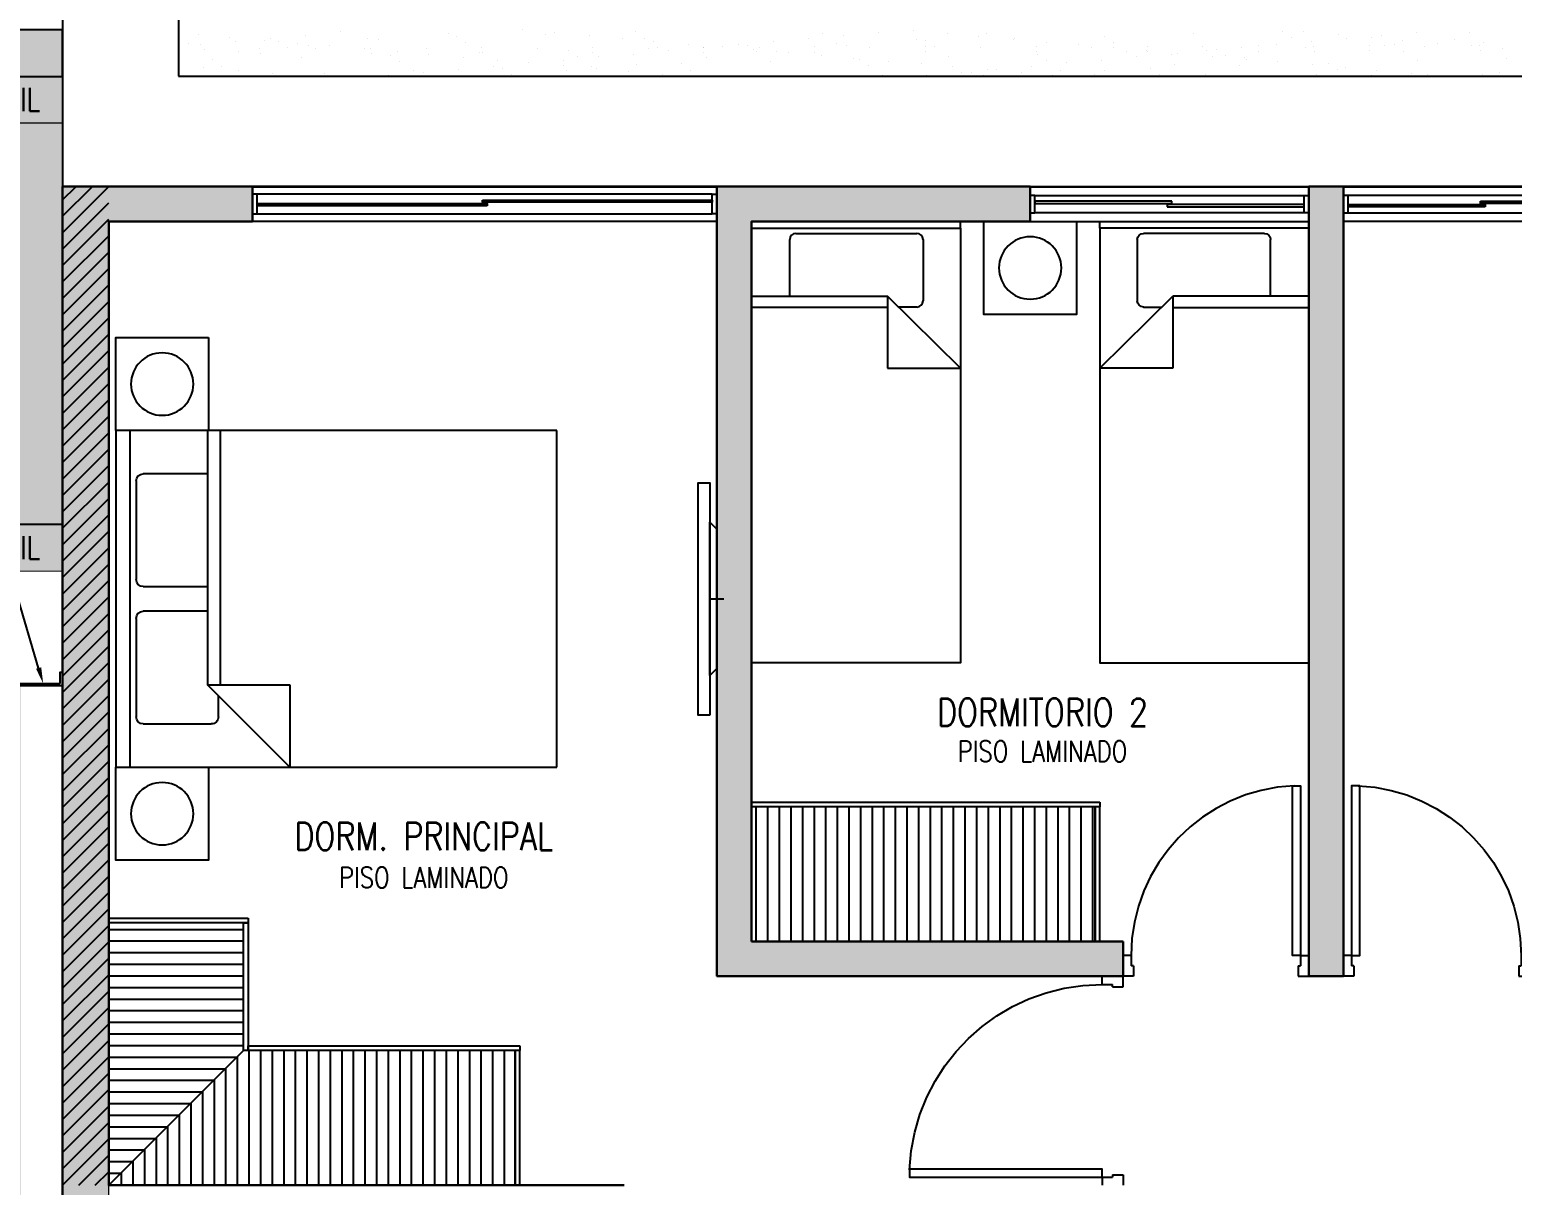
# Model space of a CAD drawing. Header units: millimetres. Extents: x 98 to 155, y -181 to 127.
# Drawn here: x 128.53 to 134.92, y 118.34 to 123.31 of the extents above; entities that cross this region are included whole.
import ezdxf
from ezdxf import colors
from ezdxf.entities.mleader import LeaderData, LeaderLine
from ezdxf.enums import TextEntityAlignment as Align
from ezdxf.math import Vec2, Vec3
from ezdxf.xclip import XClip

# ---------------------------------------------------------------- set-up
doc = ezdxf.new("R2010")
doc.units = ezdxf.units.MM
doc.header["$LTSCALE"] = 15
doc.header["$XCLIPFRAME"] = 2
for name, pattern in [('ACAD_ISO07W100', [3, 0, -3]), ('HIDDEN2', [0.1875, 0.125, -0.0625]), ('X-REF_DP_Arquitectura$0$HIDDEN', [0.375, 0.25, -0.125])]:
    doc.linetypes.add(name, pattern=pattern)
doc.layers.get('0').update_dxf_attribs({"color": 250})
for name, color, linetype, lineweight in [('A-01', 250, 'Continuous', 0), ('A-MUROS', 252, 'Continuous', 30), ('A_20_Estructuras', 250, 'Continuous', 18)]:
    doc.layers.add(name, color=color, linetype=linetype, lineweight=lineweight)
for name, color, linetype in [('A-Adoquines', 250, 'Continuous'), ('A-MOBILIARIO', 250, 'Continuous'), ('A-MURO BAJO', 250, 'Continuous'), ('A-PROYECCIONES INT.', 250, 'HIDDEN2'), ('A-TEXTO-ACABADO PISO', 250, 'Continuous'), ('A_50_TextoAmbiente', 252, 'Continuous'), ('A_50_TextoIndicaciones', 250, 'Continuous'), ('A_50_Vigas', 250, 'X-REF_DP_Arquitectura$0$HIDDEN'), ('A_60_HatchEstructuras', 250, 'Continuous'), ('DLP_MOBILIARIO FIJO', 250, 'Continuous'), ('DLP_VERDE', 250, 'Continuous'), ('MURO CF 60', 250, 'Continuous')]:
    doc.layers.add(name, color=color, linetype=linetype)
doc.styles.add('R80', font='ARIALN.TTF', dxfattribs={"height": 2.03})
doc.styles.add('ROMANS', font='romans.shx', dxfattribs={"width": 0.8})
doc.styles.add('TXT_COTAS', font='romans.shx', dxfattribs={"width": 0.8})

# ---------------------------------------------------------------- blocks, each defined once
blk = doc.blocks.new('*U123')
at = {"true_color": 0x636466}
h = blk.add_hatch(dxfattribs=at)
h.set_pattern_fill('HEX', color=251, scale=0.005)
h.set_pattern_definition([(0, (2.429665, 0), (0, 0.0274963), [0.015875, -0.03175]), (120, (2.429665, 0), (-0.0238125, -0.01374815), [0.015875, -0.03175]), (60, (2.44554, 0), (-0.0238125, 0.01374815), [0.015875, -0.03175])])
h.paths.add_polyline_path([(0, 0.2), (0, 0), (3.6297, 0), (3.6297, 0.2)])
at = {"layer": 'A-01'}
blk.add_lwpolyline([(0, 0.2), (0, 0), (3.6297, 0), (3.6297, 0.2)], close=True, dxfattribs=at)
at = {"layer": 'A_50_TextoIndicaciones', "insert": (3.0297, 0.1), "char_height": 0.1, "width": 1.200005, "attachment_point": 5, "style": 'TXT_COTAS'}
blk.add_mtext('\\pxsm1,qc,t16;SEÑAL PODOTÁCTIL', dxfattribs=at)
blk = doc.blocks.new('*U124')
at = {"true_color": 0x636466}
h = blk.add_hatch(dxfattribs=at)
h.set_pattern_fill('HEX', color=251, scale=0.005)
h.set_pattern_definition([(0, (2.42947, 0), (0, 0.0274963), [0.015875, -0.03175]), (120, (2.42947, 0), (-0.0238125, -0.01374815), [0.015875, -0.03175]), (60, (2.445345, 0), (-0.0238125, 0.01374815), [0.015875, -0.03175])])
h.paths.add_polyline_path([(0, 0.2), (0, 0), (3.6295, 0), (3.6295, 0.2)])
at = {"layer": 'A-01'}
blk.add_lwpolyline([(0, 0.2), (0, 0), (3.6295, 0), (3.6295, 0.2)], close=True, dxfattribs=at)
at = {"layer": 'A_50_TextoIndicaciones', "insert": (3.0295, 0.1), "char_height": 0.1, "width": 1.200005, "attachment_point": 5, "style": 'TXT_COTAS'}
blk.add_mtext('\\pxsm1,qc,t16;SEÑAL PODOTÁCTIL', dxfattribs=at)
blk = doc.blocks.new('A$C9f73720c')
at = {"layer": 'A-Adoquines'}
h = blk.add_hatch(color=256, dxfattribs=at)
h.dxf.hatch_style = 1
h.paths.add_polyline_path([(32.5829, 108.7131), (30.8959, 109.0943), (30.8021, 108.6747), (32.4898, 108.297)])
h.paths.add_polyline_path([(33.2822, 111.839), (31.5944, 112.2168), (31.471, 111.665), (33.1567, 111.2783)])
h.paths.add_polyline_path([(33.673, 111.7505), (33.4773, 111.7962), (32.685, 108.2532), (32.8807, 108.2094)])
at = {"layer": 'A-Adoquines', "elevation": 0}
for points in [[(31.5944, 112.2168), (33.4779, 111.7951), (32.685, 108.2534), (30.8021, 108.6747)], [(33.6733, 111.7504), (33.4776, 111.7962), (32.685, 108.2532), (32.8807, 108.2094)]]:
    blk.add_lwpolyline(points, close=True, dxfattribs=at)
at = {"layer": 'A-MURO BAJO'}
for p, q in [((35.0597, 107.7201, 0), (32.685, 108.2533, 0)), ((32.5764, 107.7653, 0), (28.9682, 91.6464, 0)), ((34.9501, 107.2322, 0), (32.5764, 107.7653, 0))]:
    blk.add_line(p, q, dxfattribs=at)
at = {"layer": 'DLP_VERDE', "linetype": 'Continuous'}
for p, q in [((32.5893, 107.6508, 0), (32.5893, 107.6508, 0)), ((32.7034, 107.6904, 0), (32.7034, 107.6904, 0)), ((32.6136, 107.6082, 0), (32.6136, 107.6082, 0)), ((32.6654, 107.631, 0), (32.6654, 107.631, 0)), ((32.6895, 107.6417, 0), (32.6895, 107.6417, 0)), ((32.7328, 107.6425, 0), (32.7328, 107.6425, 0)), ((32.5255, 107.5274, 0), (32.5255, 107.5274, 0)), ((32.5792, 107.5766, 0), (32.5792, 107.5766, 0)), ((32.5438, 107.5066, 0), (32.5438, 107.5066, 0)), ((32.6228, 107.4894, 0), (32.6228, 107.4894, 0)), ((32.6672, 107.4914, 0), (32.6672, 107.4914, 0)), ((32.6921, 107.5137, 0), (32.6921, 107.5137, 0)), ((32.5952, 107.4001, 0), (32.5952, 107.4001, 0)), ((32.6172, 107.3972, 0), (32.6172, 107.3972, 0)), ((32.5004, 107.3689, 0), (32.5004, 107.3689, 0)), ((32.6467, 107.3695, 0), (32.6467, 107.3695, 0)), ((32.6495, 107.3413, 0), (32.6495, 107.3413, 0)), ((32.5942, 107.2809, 0), (32.5942, 107.2809, 0)), ((32.6286, 107.3124, 0), (32.6286, 107.3124, 0)), ((32.4598, 107.24, 0), (32.4598, 107.24, 0)), ((32.5405, 107.2316, 0), (32.5405, 107.2316, 0)), ((32.6032, 107.2318, 0), (32.6032, 107.2318, 0)), ((32.4507, 107.1493, 0), (32.4507, 107.1493, 0)), ((32.5621, 107.1644, 0), (32.5621, 107.1644, 0)), ((32.5828, 107.1891, 0), (32.5828, 107.1891, 0)), ((32.6272, 107.191, 0), (32.6272, 107.191, 0)), ((32.5626, 107.1029, 0), (32.5626, 107.1029, 0)), ((32.6095, 107.0409, 0), (32.6095, 107.0409, 0)), ((32.5172, 106.9588, 0), (32.5172, 106.9588, 0)), ((32.383, 106.8817, 0), (32.383, 106.8817, 0)), ((32.4919, 106.9335, 0), (32.4919, 106.9335, 0)), ((32.5139, 106.9306, 0), (32.5139, 106.9306, 0)), ((32.5428, 106.8887, 0), (32.5428, 106.8887, 0)), ((32.5555, 106.9359, 0), (32.5555, 106.9359, 0)), ((32.4313, 106.8221, 0), (32.4313, 106.8221, 0)), ((32.4657, 106.8536, 0), (32.4657, 106.8536, 0)), ((32.4737, 106.821, 0), (32.4737, 106.821, 0)), ((32.3775, 106.7728, 0), (32.3775, 106.7728, 0)), ((32.3608, 106.7314, 0), (32.3608, 106.7314, 0)), ((32.4331, 106.6921, 0), (32.4331, 106.6921, 0)), ((32.4588, 106.6977, 0), (32.4588, 106.6977, 0)), ((32.343, 106.5813, 0), (32.343, 106.5813, 0)), ((32.4807, 106.5578, 0), (32.4807, 106.5578, 0)), ((32.5029, 106.5883, 0), (32.5029, 106.5883, 0)), ((32.3876, 106.548, 0), (32.3876, 106.548, 0)), ((32.4463, 106.5263, 0), (32.4463, 106.5263, 0)), ((32.3208, 106.431, 0), (32.3208, 106.431, 0)), ((32.3886, 106.4668, 0), (32.3886, 106.4668, 0)), ((32.3926, 106.477, 0), (32.3926, 106.477, 0)), ((32.4106, 106.4639, 0), (32.4106, 106.4639, 0)), ((32.2764, 106.4291, 0), (32.2764, 106.4291, 0)), ((32.3028, 106.3948, 0), (32.3028, 106.3948, 0)), ((32.3442, 106.4102, 0), (32.3442, 106.4102, 0)), ((32.2684, 106.3632, 0), (32.2684, 106.3632, 0)), ((32.2365, 106.2467, 0), (32.2365, 106.2467, 0)), ((32.303, 106.2809, 0), (32.303, 106.2809, 0)), ((32.3036, 106.2813, 0), (32.3036, 106.2813, 0)), ((32.447, 106.2731, 0), (32.447, 106.2731, 0)), ((32.3555, 106.231, 0), (32.3555, 106.231, 0)), ((32.4076, 106.1813, 0), (32.4076, 106.1813, 0)), ((32.2364, 106.1287, 0), (32.2364, 106.1287, 0)), ((32.2581, 106.1372, 0), (32.2581, 106.1372, 0)), ((32.2808, 106.1307, 0), (32.2808, 106.1307, 0)), ((32.4064, 106.1442, 0), (32.4064, 106.1442, 0)), ((32.2834, 106.0675, 0), (32.2834, 106.0675, 0)), ((32.3178, 106.099, 0), (32.3178, 106.099, 0)), ((32.2147, 105.9994, 0), (32.2147, 105.9994, 0)), ((32.2296, 106.0182, 0), (32.2296, 106.0182, 0)), ((32.2853, 106.0002, 0), (32.2853, 106.0002, 0)), ((32.3074, 105.9972, 0), (32.3074, 105.9972, 0)), ((32.3609, 106.0001, 0), (32.3609, 106.0001, 0)), ((32.263, 105.9806, 0), (32.263, 105.9806, 0)), ((32.174, 105.8705, 0), (32.174, 105.8705, 0)), ((32.3175, 105.8623, 0), (32.3175, 105.8623, 0)), ((32.1964, 105.8283, 0), (32.1964, 105.8283, 0)), ((32.2408, 105.8303, 0), (32.2408, 105.8303, 0)), ((32.3328, 105.8032, 0), (32.3328, 105.8032, 0)), ((32.1332, 105.7801, 0), (32.1332, 105.7801, 0)), ((32.2522, 105.7644, 0), (32.2522, 105.7644, 0)), ((32.2769, 105.7334, 0), (32.2769, 105.7334, 0)), ((32.2984, 105.7717, 0), (32.2984, 105.7717, 0)), ((32.1286, 105.7264, 0), (32.1286, 105.7264, 0)), ((32.223, 105.6802, 0), (32.223, 105.6802, 0)), ((32.2447, 105.7225, 0), (32.2447, 105.7225, 0)), ((32.1205, 105.6087, 0), (32.1205, 105.6087, 0)), ((32.1549, 105.6402, 0), (32.1549, 105.6402, 0)), ((32.2314, 105.5893, 0), (32.2314, 105.5893, 0)), ((32.1564, 105.528, 0), (32.1564, 105.528, 0)), ((32.182, 105.5335, 0), (32.182, 105.5335, 0)), ((32.2008, 105.5299, 0), (32.2008, 105.5299, 0)), ((32.2041, 105.5306, 0), (32.2041, 105.5306, 0)), ((32.188, 105.4515, 0), (32.188, 105.4515, 0)), ((32.1699, 105.3444, 0), (32.1699, 105.3444, 0)), ((32.183, 105.3798, 0), (32.183, 105.3798, 0)), ((32.0299, 105.3134, 0), (32.0299, 105.3134, 0)), ((32.1355, 105.3129, 0), (32.1355, 105.3129, 0)), ((32.1474, 105.3226, 0), (32.1474, 105.3226, 0)), ((32.1489, 105.2977, 0), (32.1489, 105.2977, 0)), ((32.0817, 105.2636, 0), (32.0817, 105.2636, 0)), ((32.1164, 105.2276, 0), (32.1164, 105.2276, 0)), ((32.1608, 105.2295, 0), (32.1608, 105.2295, 0)), ((32.1019, 105.1785, 0), (32.1019, 105.1785, 0)), ((31.9747, 105.0805, 0), (31.9747, 105.0805, 0)), ((32.0585, 105.0407, 0), (32.0585, 105.0407, 0)), ((32.0787, 105.0668, 0), (32.0787, 105.0668, 0)), ((32.1008, 105.0639, 0), (32.1008, 105.0639, 0)), ((32.143, 105.0794, 0), (32.143, 105.0794, 0)), ((32.0968, 104.9679, 0), (32.0968, 104.9679, 0)), ((32.1505, 105.0171, 0), (32.1505, 105.0171, 0)), ((32.0178, 104.9119, 0), (32.0178, 104.9119, 0)), ((32.0764, 104.9272, 0), (32.0764, 104.9272, 0)), ((32.1208, 104.9291, 0), (32.1208, 104.9291, 0)), ((31.9266, 104.8467, 0), (31.9266, 104.8467, 0)), ((31.9726, 104.8541, 0), (31.9726, 104.8541, 0)), ((32.007, 104.8856, 0), (32.007, 104.8856, 0)), ((31.9188, 104.8048, 0), (31.9188, 104.8048, 0)), ((32.0456, 104.8311, 0), (32.0456, 104.8311, 0)), ((32.103, 104.7791, 0), (32.103, 104.7791, 0)), ((31.9724, 104.7677, 0), (31.9724, 104.7677, 0)), ((31.8714, 104.6139, 0), (31.8714, 104.6139, 0)), ((31.8765, 104.6198, 0), (31.8765, 104.6198, 0)), ((31.9289, 104.6299, 0), (31.9289, 104.6299, 0)), ((31.9754, 104.6002, 0), (31.9754, 104.6002, 0)), ((31.9975, 104.5973, 0), (31.9975, 104.5973, 0)), ((32.022, 104.5898, 0), (32.022, 104.5898, 0)), ((32.0364, 104.6268, 0), (32.0364, 104.6268, 0)), ((32.0752, 104.6306, 0), (32.0752, 104.6306, 0)), ((31.9876, 104.5583, 0), (31.9876, 104.5583, 0)), ((31.8543, 104.4696, 0), (31.8543, 104.4696, 0)), ((31.8883, 104.5011, 0), (31.8883, 104.5011, 0)), ((31.9338, 104.5091, 0), (31.9338, 104.5091, 0)), ((32.0318, 104.4928, 0), (32.0318, 104.4928, 0)), ((31.844, 104.4268, 0), (31.844, 104.4268, 0)), ((31.8233, 104.3801, 0), (31.8233, 104.3801, 0)), ((31.8429, 104.3569, 0), (31.8429, 104.3569, 0)), ((31.9423, 104.3644, 0), (31.9423, 104.3644, 0)), ((31.9912, 104.364, 0), (31.9912, 104.364, 0)), ((31.9964, 104.3265, 0), (31.9964, 104.3265, 0)), ((31.8366, 104.3195, 0), (31.8366, 104.3195, 0)), ((31.7994, 104.2192, 0), (31.7994, 104.2192, 0)), ((31.9457, 104.2198, 0), (31.9457, 104.2198, 0)), ((31.9489, 104.2133, 0), (31.9489, 104.2133, 0)), ((31.7681, 104.1472, 0), (31.7681, 104.1472, 0)), ((31.8143, 104.1692, 0), (31.8143, 104.1692, 0)), ((31.8591, 104.131, 0), (31.8591, 104.131, 0)), ((31.8721, 104.1335, 0), (31.8721, 104.1335, 0)), ((31.8942, 104.1306, 0), (31.8942, 104.1306, 0)), ((31.7588, 104.0903, 0), (31.7588, 104.0903, 0)), ((31.8247, 104.0995, 0), (31.8247, 104.0995, 0)), ((31.9023, 104.0821, 0), (31.9023, 104.0821, 0)), ((31.7709, 104.0502, 0), (31.7709, 104.0502, 0)), ((31.7966, 104.0191, 0), (31.7966, 104.0191, 0)), ((31.8616, 103.9532, 0), (31.8616, 103.9532, 0)), ((31.72, 103.9134, 0), (31.72, 103.9134, 0)), ((31.839, 103.8978, 0), (31.839, 103.8978, 0)), ((31.7299, 103.8669, 0), (31.7299, 103.8669, 0)), ((31.7743, 103.8688, 0), (31.7743, 103.8688, 0)), ((31.8741, 103.8353, 0), (31.8741, 103.8353, 0)), ((31.7859, 103.7545, 0), (31.7859, 103.7545, 0)), ((31.8162, 103.809, 0), (31.8162, 103.809, 0)), ((31.8397, 103.8037, 0), (31.8397, 103.8037, 0)), ((31.7566, 103.7187, 0), (31.7566, 103.7187, 0)), ((31.6617, 103.6407, 0), (31.6617, 103.6407, 0)), ((31.6648, 103.6806, 0), (31.6648, 103.6806, 0)), ((31.6961, 103.6722, 0), (31.6961, 103.6722, 0)), ((31.7689, 103.6669, 0), (31.7689, 103.6669, 0)), ((31.7727, 103.6713, 0), (31.7727, 103.6713, 0)), ((31.7909, 103.664, 0), (31.7909, 103.664, 0)), ((31.6899, 103.5665, 0), (31.6899, 103.5665, 0)), ((31.7344, 103.5684, 0), (31.7344, 103.5684, 0)), ((31.7321, 103.5424, 0), (31.7321, 103.5424, 0)), ((31.6167, 103.4468, 0), (31.6167, 103.4468, 0)), ((31.7357, 103.4311, 0), (31.7357, 103.4311, 0)), ((31.801, 103.4587, 0), (31.801, 103.4587, 0)), ((31.6867, 103.3983, 0), (31.6867, 103.3983, 0)), ((31.7112, 103.3764, 0), (31.7112, 103.3764, 0)), ((31.7166, 103.4183, 0), (31.7166, 103.4183, 0)), ((31.6768, 103.3449, 0), (31.6768, 103.3449, 0)), ((31.623, 103.2957, 0), (31.623, 103.2957, 0)), ((31.6432, 103.2605, 0), (31.6432, 103.2605, 0)), ((31.65, 103.2661, 0), (31.65, 103.2661, 0)), ((31.6944, 103.268, 0), (31.6944, 103.268, 0)), ((31.5616, 103.2139, 0), (31.5616, 103.2139, 0)), ((31.6656, 103.2002, 0), (31.6656, 103.2002, 0)), ((31.6876, 103.1973, 0), (31.6876, 103.1973, 0)), ((31.6026, 103.1316, 0), (31.6026, 103.1316, 0)), ((31.6766, 103.118, 0), (31.6766, 103.118, 0)), ((31.6918, 103.0492, 0), (31.6918, 103.0492, 0)), ((31.7262, 103.0807, 0), (31.7262, 103.0807, 0)), ((31.5134, 102.9801, 0), (31.5134, 102.9801, 0)), ((31.5571, 102.9875, 0), (31.5571, 102.9875, 0)), ((31.638, 102.9999, 0), (31.638, 102.9999, 0)), ((31.7054, 102.9945, 0), (31.7054, 102.9945, 0)), ((31.5482, 102.9176, 0), (31.5482, 102.9176, 0)), ((31.61, 102.9657, 0), (31.61, 102.9657, 0)), ((31.6324, 102.9644, 0), (31.6324, 102.9644, 0)), ((31.6544, 102.9677, 0), (31.6544, 102.9677, 0)), ((31.5138, 102.8861, 0), (31.5138, 102.8861, 0)), ((31.5137, 102.8497, 0), (31.5137, 102.8497, 0)), ((31.6366, 102.8176, 0), (31.6366, 102.8176, 0)), ((31.66, 102.8504, 0), (31.66, 102.8504, 0)), ((31.4583, 102.7472, 0), (31.4583, 102.7472, 0)), ((31.5623, 102.7335, 0), (31.5623, 102.7335, 0)), ((31.5843, 102.7306, 0), (31.5843, 102.7306, 0)), ((31.4731, 102.7208, 0), (31.4731, 102.7208, 0)), ((31.57, 102.6654, 0), (31.57, 102.6654, 0)), ((31.6144, 102.6673, 0), (31.6144, 102.6673, 0)), ((31.6165, 102.7126, 0), (31.6165, 102.7126, 0)), ((31.5633, 102.6219, 0), (31.5633, 102.6219, 0)), ((31.4276, 102.5767, 0), (31.4276, 102.5767, 0)), ((31.4751, 102.5411, 0), (31.4751, 102.5411, 0)), ((31.5288, 102.5903, 0), (31.5288, 102.5903, 0)), ((31.5759, 102.5837, 0), (31.5759, 102.5837, 0)), ((31.4101, 102.5134, 0), (31.4101, 102.5134, 0)), ((31.5291, 102.4978, 0), (31.5291, 102.4978, 0)), ((31.5966, 102.5172, 0), (31.5966, 102.5172, 0)), ((31.3842, 102.4389, 0), (31.3842, 102.4389, 0)), ((31.5305, 102.4396, 0), (31.5305, 102.4396, 0)), ((31.3701, 102.358, 0), (31.3701, 102.358, 0)), ((31.53, 102.365, 0), (31.53, 102.365, 0)), ((31.355, 102.2806, 0), (31.355, 102.2806, 0)), ((31.487, 102.3018, 0), (31.487, 102.3018, 0)), ((31.5439, 102.2946, 0), (31.5439, 102.2946, 0)), ((31.459, 102.2669, 0), (31.459, 102.2669, 0)), ((31.481, 102.264, 0), (31.481, 102.264, 0)), ((31.4901, 102.2453, 0), (31.4901, 102.2453, 0)), ((31.3479, 102.2077, 0), (31.3479, 102.2077, 0)), ((31.4003, 102.163, 0), (31.4003, 102.163, 0)), ((31.4464, 102.1729, 0), (31.4464, 102.1729, 0))]:
    blk.add_line(p, q, dxfattribs=at)
at = {"rotation": 257.3904032895541}
for name, p in [('*U123', (31.3993, 112.2605, 0)), ('*U124', (33.2821, 111.8389, 0))]:
    blk.add_blockref(name, p, dxfattribs=at)
at = {"style": 'R80'}
for height, rotation, p in [(0.09, 0.00902, (39.554, 141.0046, 0)), (0.09, 0.00902, (45.7984, 139.3226, 0)), (0.09, 0.00902, (50.4634, 135.3578, 0)), (0.09, 0.00902, (41.9784, 129.0436, 0)), (0.09, 0.00902, (37.8409, 128.6089, 0)), (0.09, 0.00902, (35.483, 116.3582, 0)), (0.09, 0.00902, (63.0395, 116.3253, 0)), (0.09, 0.00902, (38.5607, 113.6321, 0)), (0.09, 0.00902, (45.1292, 84.3757, 0)), (0.09, 0.00902, (43.9111, 83.9335, 0)), (0.09, 0.00902, (43.1485, 83.401, 0)), (0.09, 0.00902, (28.0067, 80.1071, 0)), (0.09, 0.00902, (44.3753, 79.9046, 0)), (0.09, 0.00902, (55.151, 79.2173, 0)), (0.09, 0.00902, (38.2608, 76.0049)), (0.09, 0.00902, (39.0036, 75.5558)), (0.09, 0.00902, (27.5137, 75.2133, 0)), (0.09, 0.00902, (27.5137, 75.2133, 0)), (0.09, 0.00902, (39.8519, 75.1543)), (0.09, 0.00902, (25.3599, 70.2709, 0)), (0.09, 0.00902, (32.1646, 69.192, 0)), (0.09, 0.00902, (32.1646, 69.192, 0)), (0.09, 0.00902, (26.9947, 68.6392, 0)), (0.09, 0.00902, (59.8504, 67.3859, 0)), (0.09, 0.00902, (24.839, 65.5107, 0)), (0.09, 0.00902, (24.839, 65.5107, 0)), (0.09, 0.00902, (33.5008, 60.261, 0)), (0.09, 0.00902, (33.5008, 60.261, 0)), (0.09, 347.39076, (17.1069, 59.2726, 0)), (0.09, 0.00902, (26.4708, 59.2035, 0)), (0.09, 0.00902, (26.4708, 59.2035, 0)), (0.09, 0.00902, (23.1216, 58.7685, 0)), (0.09, 0.00902, (23.1216, 58.7685, 0)), (0.09, 0.00902, (27.6632, 55.3959, 0)), (0.09, 0.00902, (27.6632, 55.3959, 0)), (0.09, 0.00902, (22.2239, 54.9818, 0)), (0.09, 0.00902, (22.2239, 54.9818, 0)), (0.09, 0.00902, (65.7174, 53.5803, 0)), (0.09, 0.00902, (38.377, 51.7166, 0)), (0.09, 0.00902, (38.377, 51.7166, 0)), (0.09, 0.00902, (21.0294, 51.3767, 0)), (0.09, 0.00902, (21.0294, 51.3767, 0)), (0.09, 0.00902, (29.4091, 50.8876, 0)), (0.09, 0.00902, (29.4091, 50.8876, 0)), (0.09, 0.00902, (22.5184, 48.0808, 0)), (0.09, 0.00902, (22.5184, 48.0808, 0)), (0.09, 0.00902, (32.8305, 47.9478, 0)), (0.09, 0.00902, (38.6414, 47.9238, 0)), (0.09, 1.55763, (45.5013, 47.0033, 0)), (0.09, 1.55763, (45.5013, 47.0033, 0)), (0.09, 1.55763, (42.9613, 45.8781, 0)), (0.09, 0.00902, (31.2252, 43.4352, 0)), (0.09, 0.00902, (31.2252, 43.4352, 0)), (0.09, 0.00902, (24.8291, 43.3056, 0)), (0.09, 0.00902, (24.8291, 43.3056, 0)), (0.09, 0.00902, (28.8684, 42.6092, 0)), (0.09, 0.00902, (28.8684, 42.6092, 0)), (0.09, 0.00902, (46.0815, 42.4048, 0)), (0.09, 0.00902, (19.0307, 42.0559, 0)), (0.09, 0.00902, (19.0307, 42.0559, 0)), (0.09, 0.00902, (70.9067, 41.0329, 0)), (0.09, 0.00902, (22.7765, 38.7407, 0)), (0.09, 0.00902, (22.7765, 38.7407, 0)), (0.09, 0.00902, (17.8952, 37.4624, 0)), (0.09, 0.00902, (17.8952, 37.4624, 0)), (0.09, 0.00902, (25.8226, 33.2142, 0)), (0.09, 0.00902, (21.5027, 31.2754, 0)), (0.1403, 0.00902, (43.0178, 29.8778, 0)), (0.09, 0.00902, (24.3978, 29.2659, 0)), (0.09, 0.00902, (49.7565, 29.0287, 0)), (0.09, 0.00902, (16.51, 28.4123, 0)), (0.09, 0.00902, (16.51, 28.4123, 0)), (0.09, 0.00902, (40.7946, 24.893, 0)), (0.09, 0.00902, (18.1268, 23.6374, 0)), (0.09, 0.00902, (20.346, 20.3291, 0)), (0.09, 0.00902, (38.3365, 19.4632, 0)), (0.09, 0.00902, (18.2869, 15.9828, 0)), (0.09, 0.00902, (36.6694, 12.5977, 0)), (0.09, 337.79984, (24.7536, 11.2334, 0)), (0.09, 0.00902, (33.5928, 10.3508, 0)), (0.09, 337.79984, (21.6109, 10.1247, 0)), (0.09, 337.79984, (16.5605, 9.5998, 0)), (0.09, 337.79984, (29.9414, 8.9534, 0)), (0.09, 337.79984, (31.6402, 7.9561, 0)), (0.09, 337.79984, (26.736, 7.7966, 0)), (0.09, 337.79984, (32.0288, 7.0232, 0)), (0.09, 0.00902, (23.3239, 5.5763, 0)), (0.09, 0.00902, (16.5347, 5.5678, 0)), (0.09, 0.00902, (34.4718, 3.6379, 0))]:
    blk.add_attdef('N.P.T.+0.00', text='', height=height, rotation=rotation, dxfattribs=at).set_placement(p, align=Align.MIDDLE_CENTER)
for p in [(49.9263, 138.2431, 0), (56.6904, 136.252, 0), (60.5336, 135.5237, 0), (42.6322, 135.1839), (58.3591, 133.6514, 0), (46.2516, 126.9171), (67.6439, 125.1529), (62.2762, 107.4327), (41.3341, 103.0918, 0), (58.4477, 100.4887, -0.2526), (35.1548, 97.8545, 0), (58.3053, 94.9071, 0), (31.2618, 93.9445, 0), (38.1161, 91.318), (54.6279, 88.218, 0), (17.9393, 86.8861, 0), (34.7444, 85.6148, 0), (54.6869, 83.8861, 0), (35.5048, 81.4636, 0), (34.6534, 76.9929, 0), (59.6668, 73.2509), (40.4113, 65.8421, 0), (43.5611, 65.2125, 0), (64.4681, 61.3857), (43.9111, 51.4927, 0), (32.9744, 51.0828, 0), (48.0327, 50.0735, 0), (69.3242, 50.0814, 0), (52.9599, 39.4701, 0), (74.4159, 35.7467, 0)]:
    blk.add_attdef('N.P.T.+0.00', text='', height=0.2109, dxfattribs=at).set_placement(p, align=Align.MIDDLE_CENTER)
blk = doc.blocks.new('ESTRUC_P1')
at = {"layer": 'A_60_HatchEstructuras'}
h = blk.add_hatch(color=256, dxfattribs=at)
h.dxf.hatch_style = 1
h.paths.add_polyline_path([(25.5, -2.625), (25.35, -2.625), (25.35, -6.325), (25.5, -6.325)])
h.paths.add_polyline_path([(25.88, -0.625), (26.5, -0.625), (26.5, -0.475), (25.68, -0.475), (25.68, -6.325), (25.88, -6.325)])
h = blk.add_hatch(color=256, dxfattribs=at)
h.dxf.hatch_style = 1
h.paths.add_polyline_path([(28.65, -0.625), (29.85, -0.625), (29.85, -0.475), (28.5, -0.475), (28.5, -3.875), (30.25, -3.875), (30.25, -3.725), (28.65, -3.725)])
h.paths.add_polyline_path([(31.2, -0.475), (31.05, -0.475), (31.05, -3.875), (31.2, -3.875)])
h.paths.add_polyline_path([(33.75, -0.475), (32.4, -0.475), (32.4, -0.625), (33.6, -0.625), (33.6, -3.725), (32, -3.725), (32, -3.875), (33.75, -3.875)])
at = {"layer": 'A_20_Estructuras'}
for points in [[(25.88, -0.625), (26.5, -0.625), (26.5, -0.475), (25.68, -0.475), (25.68, -6.325), (25.88, -6.325)], [(28.65, -0.625), (29.85, -0.625), (29.85, -0.475), (28.5, -0.475), (28.5, -3.875), (30.25, -3.875), (30.25, -3.725), (28.65, -3.725)], [(31.2, -0.475), (31.05, -0.475), (31.05, -3.875), (31.2, -3.875)]]:
    blk.add_lwpolyline(points, close=True, dxfattribs=at)
at = {"layer": 'A_50_Vigas'}
for p, q in [((26.5, -0.475), (28.5, -0.475)), ((29.85, -0.475), (31.05, -0.475)), ((31.2, -0.475), (32.4, -0.475))]:
    blk.add_line(p, q, dxfattribs=at)
blk = doc.blocks.new('CAMA 2PLAZAS C_VELADOR')
for p, q in [((-1.8499, 0), (-0.3999, 0)), ((-1.8499, -0.06), (-1.8499, 0)), ((-0.3999, 0), (-0.3999, -0.06))]:
    blk.add_line(p, q)
at = {"linetype": 'Continuous'}
for p, q in [((-1.8499, -0.06), (-0.3999, -0.06)), ((-1.8499, -1.9), (-1.8499, -0.06)), ((-0.3999, -0.06), (-0.3999, -1.9)), ((-1.6633, -0.3958), (-1.6633, -0.1184)), ((-1.6327, -0.0878), (-1.2086, -0.0878)), ((-1.1779, -0.1184), (-1.1779, -0.3958)), ((-1.0719, -0.3958), (-1.0719, -0.1184)), ((-1.0413, -0.0878), (-0.6172, -0.0878)), ((-0.5866, -0.1184), (-0.5866, -0.4118)), ((-1.8499, -0.396), (-0.7546, -0.396)), ((-0.3999, -0.7507), (-0.7546, -0.396)), ((-0.7546, -0.396), (-0.7546, -0.7507)), ((-0.6172, -0.4424), (-0.7082, -0.4424)), ((-0.7546, -0.452), (-1.8499, -0.452)), ((-0.7546, -0.7507), (-0.3999, -0.7507)), ((-0.3999, -1.9), (-1.8499, -1.9))]:
    blk.add_line(p, q, dxfattribs=at)
for points in [[(-2.2499, -0.4), (-1.8499, -0.4), (-1.8499, 0), (-2.2499, 0)], [(-0.4, -0.4), (0, -0.4), (0, 0), (-0.4, 0)]]:
    blk.add_lwpolyline(points, close=True)
for centre in [(-2.0499, -0.2), (-0.2, -0.2)]:
    blk.add_circle(centre, 0.1344)
for centre, start, end in [((-1.6327, -0.1184), 90, 180), ((-1.2086, -0.1184), 0, 90), ((-1.0413, -0.1184), 90, 180), ((-0.6172, -0.1184), 0, 90), ((-0.6172, -0.4118), 270, 0)]:
    blk.add_arc(centre, 0.0306, start, end, dxfattribs=at)
blk = doc.blocks.new('*U145')
for p, q in [((0.01, 0.855), (0.01, 0.9)), ((0.1, 0.865), (0.1, 0.9)), ((0.055, 0.855), (0.01, 0.855)), ((0.1, 0.865), (0.055, 0.865)), ((0.055, 0.855), (0.055, 0.865)), ((0.055, 0.045), (0.01, 0.045)), ((0.01, 0.045), (0.01, 0)), ((0.055, 0.045), (0.055, 0.035)), ((0.1, 0.035), (0.055, 0.035)), ((0.1, 0.035), (0.1, 0))]:
    blk.add_line(p, q)
blk.add_lwpolyline([(0.93, 0.07), (0.93, 0.035), (0.1, 0.035), (0.1, 0.07)], close=True)
at = {"linetype": 'HIDDEN2'}
blk.add_arc((0.0995, 0.0339), 0.8311, 2.23015, 89.96723, dxfattribs=at)
blk = doc.blocks.new('1 PLAZA')
for p, q in [((-0.2592, -0.0513), (0.2619, -0.0513)), ((-0.2859, -0.3221), (-0.2859, -0.0781)), ((0.2887, -0.0781), (0.2887, -0.3415)), ((-0.45, -0.3221), (0.1356, -0.3221)), ((0.1356, -0.371), (-0.45, -0.371)), ((0.45, -0.6318), (0.1356, -0.3221)), ((0.1356, -0.3221), (0.1356, -0.6318)), ((0.2619, -0.3683), (0.1825, -0.3683)), ((0.1356, -0.6318), (0.45, -0.6318))]:
    blk.add_line(p, q)
at = {"extrusion": (4.49068e-08, -3.60286e-08, 1), "elevation": 0}
blk.add_lwpolyline([(-0.45, -0.0287), (0.45, -0.0287), (0.45, 0), (-0.45, 0)], close=True, dxfattribs=at)
blk.add_lwpolyline([(-0.45, -1.9), (-0.45, -0.0287), (0.45, -0.0287), (0.45, -1.9)], close=True)
for centre, start, end in [((-0.2592, -0.0781), 90, 180), ((0.2619, -0.0781), 0, 90), ((0.2619, -0.3415), 270, 0)]:
    blk.add_arc(centre, 0.0267, start, end)
blk = doc.blocks.new('VELADOR')
blk.add_lwpolyline([(0, 0.4), (0, 0), (0.4, 0), (0.4, 0.4)], close=True)
blk.add_circle((0.2, 0.2), 0.1344)
blk = doc.blocks.new('A$C4BFA03A9')
for points in [[(0.06, -0.5), (0.11, -0.5), (0.11, 0.5), (0.06, 0.5)], [(0.03, -0.3), (0.06, -0.33), (0.06, 0.33), (0.03, 0.3)]]:
    blk.add_lwpolyline(points, close=True)
at = {"layer": 'A-PROYECCIONES INT.', "ltscale": 0.15}
blk.add_line((0.06, 0), (0, 0), dxfattribs=at)
blk = doc.blocks.new('*U144')
for p, q in [((0.01, 0.755), (0.01, 0.8)), ((0.1, 0.765), (0.1, 0.8)), ((0.055, 0.755), (0.01, 0.755)), ((0.1, 0.765), (0.055, 0.765)), ((0.055, 0.755), (0.055, 0.765)), ((0.055, 0.045), (0.01, 0.045)), ((0.01, 0.045), (0.01, 0)), ((0.055, 0.045), (0.055, 0.035)), ((0.1, 0.035), (0.055, 0.035)), ((0.1, 0.035), (0.1, 0))]:
    blk.add_line(p, q)
blk.add_lwpolyline([(0.83, 0.07), (0.83, 0.035), (0.1, 0.035), (0.1, 0.07)], close=True)
at = {"linetype": 'HIDDEN2'}
blk.add_arc((0.0996, 0.034), 0.731, 2.23015, 89.96723, dxfattribs=at)
blk = doc.blocks.new('VP.120')
at = {"layer": 'A-MURO BAJO'}
for p, q in [((0, 0), (1.2, 0)), ((0, -0.15), (1.2, -0.15))]:
    blk.add_line(p, q, dxfattribs=at)
at = {"layer": 'DLP_MOBILIARIO FIJO', "color": 251}
for p, q in [((0.02, -0.0375), (1.18, -0.0375)), ((1.18, -0.1125), (0.02, -0.1125))]:
    blk.add_line(p, q, dxfattribs=at)
at = {"layer": 'DLP_MOBILIARIO FIJO', "color": 6}
for points in [[(0, -0.1125), (0.02, -0.1125), (0.02, -0.0375), (0, -0.0375)], [(1.2, -0.1125), (1.18, -0.1125), (1.18, -0.0375), (1.2, -0.0375)]]:
    blk.add_lwpolyline(points, close=True, dxfattribs=at)
at = {"layer": 'DLP_MOBILIARIO FIJO', "elevation": 0}
for points in [[(0.61, -0.0625), (0.02, -0.0625), (0.02, -0.0725), (0.61, -0.0725)], [(0.59, -0.0875), (1.18, -0.0875), (1.18, -0.0775), (0.59, -0.0775)]]:
    blk.add_lwpolyline(points, close=True, dxfattribs=at)
blk = doc.blocks.new('N.03')
blk.add_lwpolyline([(0.17, 10.36), (0.17, 10.41), (0.18, 10.41), (0.18, 10.35), (-0.05, 10.35), (-0.05, 10.36)], close=True)
at = {"layer": 'A-MUROS'}
blk.add_lwpolyline([(0.33, 6.65), (0.18, 6.65), (0.18, 12.5)], dxfattribs=at)

msp = doc.modelspace()

# ---------------------------------------------------------------- block references
at = {"linetype": 'ACAD_ISO07W100', "ltscale": 5}
ref = msp.add_blockref('A$C9f73720c', (241.452, 114.8591), dxfattribs=dict(at, rotation=102.6156181418625))
XClip(ref).set_block_clipping_path([(22.1542253106, 140.4101169162), (10.3600901397, 87.7136669306), (29.6608346476, 83.3939150368), (41.4549698184, 136.0903650224)])

# ---------------------------------------------------------------- next in the draw order: hatches: boundary and pattern name
at = {"layer": 'DLP_MOBILIARIO FIJO'}
h = msp.add_hatch(dxfattribs=at)
h.set_pattern_fill('_USER', color=256, scale=0.05, angle=270, pattern_type=0)
h.set_pattern_definition([(270, (108.063203, 90.2416), (0.05, -9e-18), [])])
h.paths.add_polyline_path([(131.6432, 119.3866), (133.1232, 119.3866), (133.1232, 119.9666), (131.6432, 119.9666)])
h = msp.add_hatch(dxfattribs=at)
h.set_pattern_fill('_USER', color=256, scale=0.05, angle=180, pattern_type=0)
h.set_pattern_definition([(180, (-9687.44247, -3073.411225), (-6e-18, -0.05), [])])
h.paths.add_polyline_path([(128.8732, 119.4666), (128.8732, 118.3366), (129.4532, 118.9166), (129.4532, 119.4666)])
h = msp.add_hatch(dxfattribs=at)
h.set_pattern_fill('_USER', color=256, scale=0.05, angle=270, pattern_type=0)
h.set_pattern_definition([(270, (-7073.171783, -2314.93319), (0.05, -9e-18), [])])
h.paths.add_polyline_path([(128.8732, 118.3366), (130.6246, 118.3366), (130.6246, 118.9166), (129.4532, 118.9166)])

# ---------------------------------------------------------------- next in the draw order: linework, layer by layer
msp.add_lwpolyline([(128.6632, 120.4966), (128.6632, 120.5466), (128.6732, 120.5466), (128.6732, 120.4866), (128.4432, 120.4866), (128.4432, 120.4966)], close=True)
at = {"layer": 'A-MURO BAJO'}
for p, q in [((131.4932, 122.6366), (129.4932, 122.6366)), ((131.4932, 122.4866), (129.4932, 122.4866))]:
    msp.add_line(p, q, dxfattribs=at)
at = {"layer": 'A-MUROS'}
for p, q in [((131.4932, 122.6366), (132.8432, 122.6366)), ((131.4932, 122.6366), (131.4932, 119.2366)), ((132.8432, 122.6366), (132.8432, 122.4866)), ((134.0432, 122.6366), (134.0432, 119.2366)), ((134.1932, 122.6366), (134.0432, 122.6366)), ((134.1932, 122.6366), (134.1932, 119.2366)), ((131.6432, 122.4866), (131.6432, 119.3866)), ((131.6432, 122.4866), (132.8432, 122.4866)), ((131.6432, 119.3866), (133.2432, 119.3866)), ((133.2432, 119.3866), (133.2432, 119.2366)), ((131.4932, 119.2366), (133.2432, 119.2366)), ((134.1932, 119.2366), (134.0432, 119.2366))]:
    msp.add_line(p, q, dxfattribs=at)
msp.add_lwpolyline([(128.8732, 116.7866), (128.6732, 116.7866), (128.6732, 122.6366), (129.4932, 122.6366), (129.4932, 122.4866), (128.8732, 122.4866), (128.8732, 118.3366), (131.0932, 118.3366)], dxfattribs=at)
at = {"layer": 'DLP_MOBILIARIO FIJO'}
for p, q in [((131.4732, 122.6041, 0), (129.5132, 122.6041, 0)), ((129.5132, 122.5191, 0), (131.4732, 122.5191, 0))]:
    msp.add_line(p, q, dxfattribs=at)
at = {"layer": 'DLP_MOBILIARIO FIJO', "elevation": 0}
for points in [[(129.4932, 122.5191), (129.5132, 122.5191), (129.5132, 122.6041), (129.4932, 122.6041)], [(131.4932, 122.5191), (131.4732, 122.5191), (131.4732, 122.6041), (131.4932, 122.6041)], [(130.5032, 122.5541), (129.5132, 122.5541), (129.5132, 122.5641), (130.5032, 122.5641)], [(130.4832, 122.5791), (131.4732, 122.5791), (131.4732, 122.5691), (130.4832, 122.5691)], [(133.1432, 119.9866), (133.1432, 119.9666), (131.6432, 119.9666), (131.6432, 119.9866)], [(131.6432, 119.3866), (133.1232, 119.3866), (133.1232, 119.9666), (131.6432, 119.9666)], [(133.1232, 119.3866), (133.1432, 119.3866), (133.1432, 119.9666), (133.1232, 119.9666)], [(129.4732, 119.4866), (129.4732, 119.4666), (128.8732, 119.4666), (128.8732, 119.4866)], [(128.8732, 119.4666), (128.8732, 118.3366), (129.4532, 118.9166), (129.4532, 119.4666)], [(129.4732, 118.9166), (129.4532, 118.9166), (129.4532, 119.4666), (129.4732, 119.4666)], [(128.8732, 118.3366), (130.6246, 118.3366), (130.6246, 118.9166), (129.4532, 118.9166)], [(130.6446, 118.9366), (130.6446, 118.9166), (129.4732, 118.9166), (129.4732, 118.9366)], [(130.6246, 118.3366), (130.6446, 118.3366), (130.6446, 118.9166), (130.6246, 118.9166)]]:
    msp.add_lwpolyline(points, close=True, dxfattribs=at)

# ---------------------------------------------------------------- next in the draw order: block references
for name, p in [('ESTRUC_P1', (102.9932, 123.1113)), ('VP.120', (132.8432, 122.6366, 0))]:
    msp.add_blockref(name, p)
at = {"xscale": -1}
msp.add_blockref('VP.120', (135.3932, 122.6366, 0), dxfattribs=at)
at = {"layer": 'A-MOBILIARIO', "extrusion": (4.49068e-08, -3.60286e-08, -1), "xscale": -1, "zscale": -1}
msp.add_blockref('1 PLAZA', (-132.0932, 122.4866, 0), dxfattribs=at)
at = {"layer": 'A-MOBILIARIO', "extrusion": (4.49068e-08, 3.60286e-08, 1), "xscale": -1}
for name, p in [('VELADOR', (133.0432, 122.0866, 0)), ('1 PLAZA', (133.5932, 122.4866, 0))]:
    msp.add_blockref(name, p, dxfattribs=at)
at = {"layer": 'A-MOBILIARIO', "extrusion": (-4.49068e-08, 3.60286e-08, -1), "zscale": -1.000000000000002, "rotation": 270}
msp.add_blockref('CAMA 2PLAZAS C_VELADOR', (-128.9033, 119.7366, 0), dxfattribs=at)
at = {"layer": 'A-MOBILIARIO', "xscale": -1}
for name, p in [('A$C4BFA03A9', (131.5232, 120.8616)), ('*U145', (133.2532, 118.3366))]:
    msp.add_blockref(name, p, dxfattribs=at)
at = {"layer": 'A-MOBILIARIO', "rotation": 90.00000000000001}
msp.add_blockref('*U144', (134.0432, 119.2266, 0), dxfattribs=at)
at = {"layer": 'A-MOBILIARIO', "xscale": -1, "rotation": 270}
msp.add_blockref('*U144', (134.1932, 119.2266, 0), dxfattribs=at)

# ---------------------------------------------------------------- next in the draw order: texts
at = {"layer": 'A-TEXTO-ACABADO PISO', "char_height": 0.09, "attachment_point": 2, "style": 'ROMANS'}
for insert in [(132.8961, 120.2501), (130.2303, 119.7071)]:
    msp.add_mtext_dynamic_manual_height_columns('PISO LAMINADO', width=1.20225, gutter_width=12.5, heights=[0], dxfattribs=dict(at, insert=insert))
at = {"layer": 'A_50_TextoAmbiente', "style": 'ROMANS', "width": 0.8}
for s, p in [('DORMITORIO 2', (132.8959, 120.3134)), ('DORM. PRINCIPAL', (130.2305, 119.7795))]:
    msp.add_text(s, height=0.12, dxfattribs=at).set_placement(p, align=Align.CENTER)

# ---------------------------------------------------------------- next in the draw order: block references
msp.add_blockref('N.03', (128.4932, 110.1366))

# ---------------------------------------------------------------- next in the draw order: hatches: boundary and pattern name
at = {"layer": 'MURO CF 60'}
h = msp.add_hatch(dxfattribs=at)
h.set_pattern_fill('_USER', color=256, scale=0.05, angle=45, pattern_type=0)
h.set_pattern_definition([(45, (128.673205, 65.58629), (-0.03535534, 0.03535534), [])])
h.paths.add_polyline_path([(128.6738, 118.3367), (128.8732, 118.3367), (128.8732, 122.6365), (128.6738, 122.6365)])
h.paths.add_polyline_path([(128.8732, 115.4365), (128.6735, 115.4365), (128.6735, 109.7365), (128.8732, 109.7365)])

# ---------------------------------------------------------------- next in the draw order: leaders
at = {"layer": 'A_50_TextoIndicaciones'}
ml = msp.add_multileader_mtext('Standard', dxfattribs=at)
ml.set_content('\\pxsm1,t16;TAPA JUNTA', color=256, style='TXT_COTAS')
ml.set_leader_properties(color=256)
ml.build(insert=Vec2(0, 0))
ml.multileader.update_dxf_attribs({"dogleg_length": 0.05, "arrow_head_size": 0.07})
ctx = ml.context
ctx.base_point, ctx.char_height, ctx.arrow_head_size, ctx.landing_gap_size, ctx.plane_origin = Vec3(127.6353, 120.8823), 0.09, 0.07, 0.05, Vec3(127.5763, 121.7784)
notes = []
notes.append((ctx, [(1, (1, 1, 0), (128.4777, 120.8823), (-1, 0), 0.1047, [(0, [(128.5908, 120.4966)], 0, [])])]))
ctx.mtext.insert, ctx.mtext.width, ctx.mtext.defined_height, ctx.mtext.flow_direction = Vec3(127.6853, 120.9273), 0.788823, 0.5146, 5
for ctx, leaders in notes:
    for number, flags, end, landing, length, lines in leaders:
        leader = LeaderData()
        leader.index, (leader.has_last_leader_line, leader.has_dogleg_vector, leader.attachment_direction) = number, flags
        leader.last_leader_point, leader.dogleg_vector, leader.dogleg_length = Vec3(end), Vec3(landing), length
        for number, points, colour, breaks in lines:
            line = LeaderLine()
            line.index, line.vertices, line.color, line.breaks = number, Vec3.list(points), colors.encode_raw_color(colour), breaks
            leader.lines.append(line)
        ctx.leaders.append(leader)

doc.saveas('drawing.dxf')
